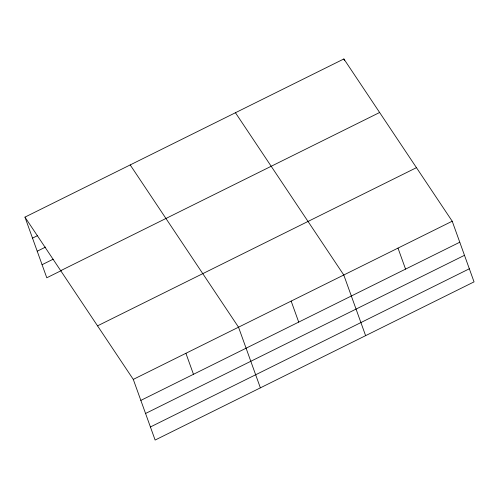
<?xml version="1.0" encoding="UTF-8"?>
<svg xmlns="http://www.w3.org/2000/svg" width="499" height="499" viewBox="0 0 499 499"><rect width="100%" height="100%" fill="white"/><g stroke="black" fill="none" stroke-linecap="round" stroke-linejoin="round"><path stroke-width="0.75" d="M24.95 217.127L343.873 58.951L452.213 221.213L474.05 281.873L155.127 440.049L133.283 379.396L24.95 217.127L46.787 277.787L61.327 270.57M32.51 238.129L37.356 235.728M37.225 251.215L45.534 247.099M42.078 264.701L53.156 259.206M60.703 270.676L379.627 112.493M97.536 325.847L416.459 167.664M133.283 379.396L452.213 221.213M140.849 400.398L459.772 242.221M145.558 413.484L464.488 255.307M150.411 426.969L469.341 268.786M235.441 112.73L343.774 274.993L365.617 335.652M130.195 164.926L238.528 327.194L260.372 387.854M343.873 58.951L344.397 60.398M397.996 248.103L405.556 269.111M291.154 301.097L298.714 322.098M185.909 353.292L193.469 374.3"/></g></svg>
